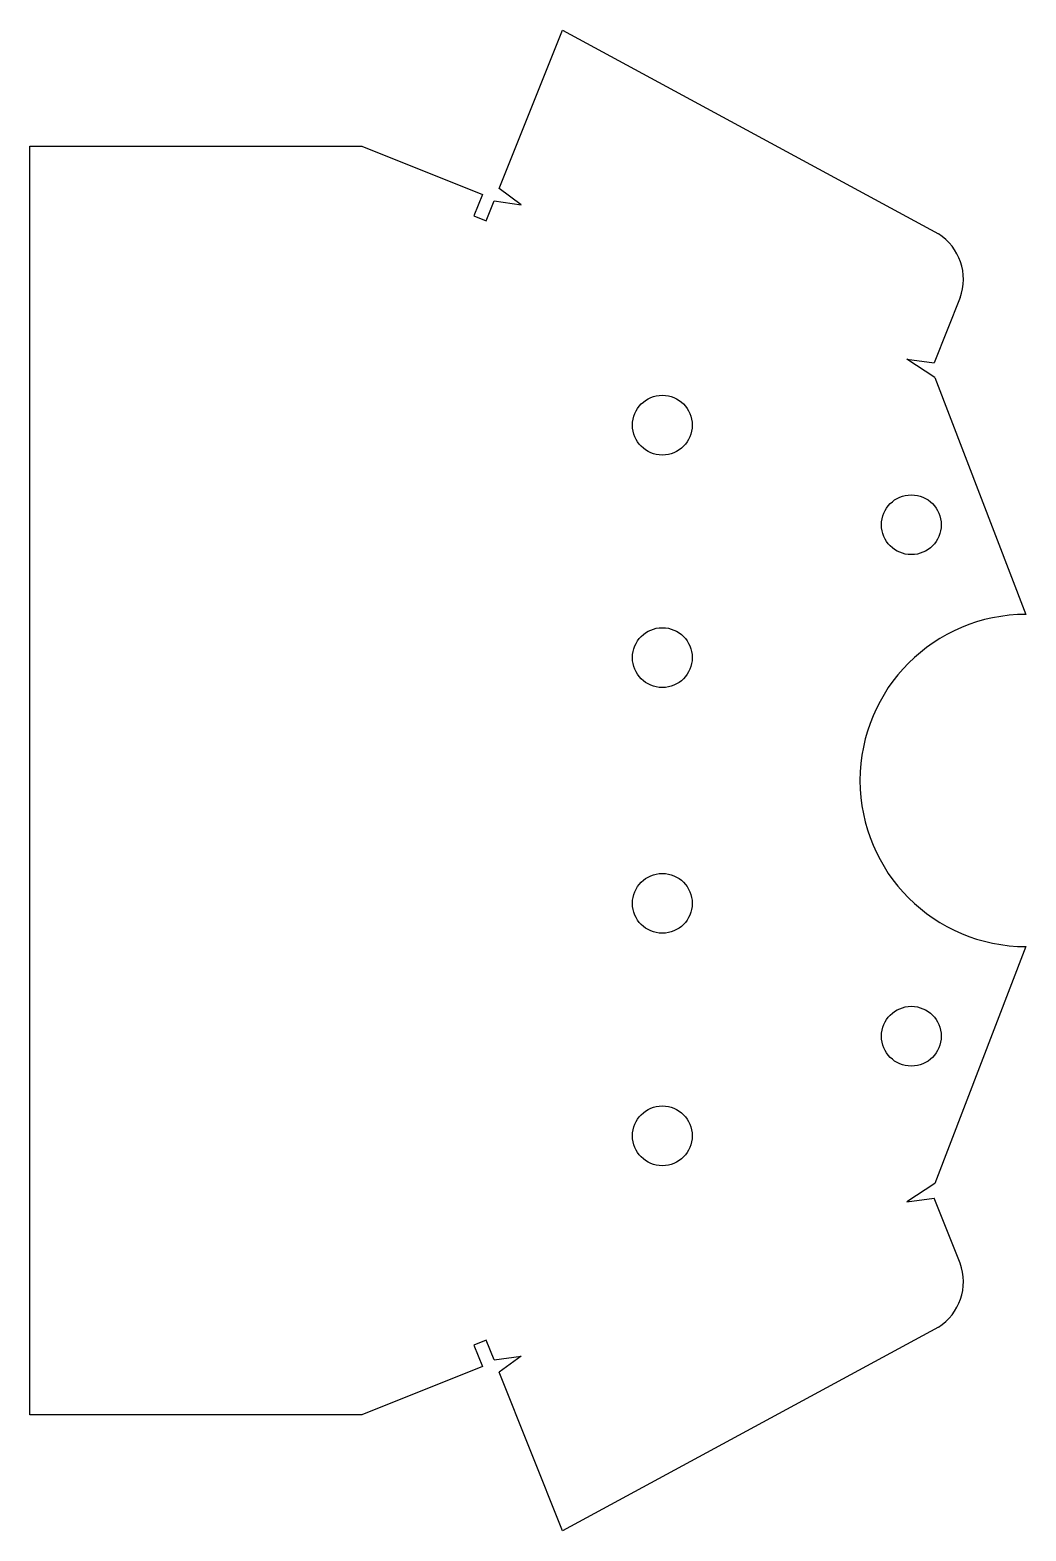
# Model space of a CAD drawing. Extents: x -410 to -110, y -1080 to -628.
import ezdxf

# ---------------------------------------------------------------- set-up
doc = ezdxf.new("R2010")
doc.units = 0
doc.layers.get('0').update_dxf_attribs({"linetype": 'CONTINUOUS'})

msp = doc.modelspace()

# ---------------------------------------------------------------- linework, layer by layer
for p, q in [((-268.77, -675.61), (-249.66, -627.84)), ((-249.66, -627.84), (-136.44, -689.24)), ((-410.05, -1044.81), (-410.05, -662.81)), ((-410.05, -662.81), (-310.05, -662.81)), ((-310.05, -662.81), (-273.76, -677.33)), ((-273.76, -677.33), (-276.36, -683.83)), ((-262.08, -680.44), (-268.77, -675.61)), ((-272.65, -685.31), (-270.25, -679.32)), ((-270.25, -679.32), (-262.08, -680.44)), ((-276.36, -683.83), (-272.65, -685.31)), ((-129.9, -708.43), (-137.74, -728.02)), ((-137.5, -732.42), (-145.91, -726.91)), ((-145.91, -726.91), (-137.74, -728.02)), ((-137.5, -732.42), (-110.05, -803.81)), ((-110.05, -903.81), (-137.5, -975.2)), ((-137.5, -975.2), (-145.91, -980.72)), ((-145.91, -980.72), (-137.74, -979.6)), ((-129.9, -999.19), (-137.74, -979.6)), ((-136.44, -1018.39), (-249.66, -1079.78)), ((-272.65, -1022.31), (-276.36, -1023.8)), ((-276.36, -1023.8), (-273.76, -1030.3)), ((-270.25, -1028.3), (-272.65, -1022.31)), ((-273.76, -1030.3), (-310.05, -1044.81)), ((-270.25, -1028.3), (-262.08, -1027.19)), ((-262.08, -1027.19), (-268.77, -1032.01)), ((-249.66, -1079.78), (-268.77, -1032.01)), ((-310.05, -1044.81), (-410.05, -1044.81))]:
    msp.add_line(p, q)
for centre in [(-219.58, -746.81), (-144.58, -776.81), (-219.58, -816.81), (-219.58, -890.81), (-144.58, -930.81), (-219.58, -960.81)]:
    msp.add_circle(centre, 9)
for centre, radius, start, end in [((-144.94, -702.84), 16.04, 339.602, 58.0278), ((-110.05, -853.81), 50, 90, 270), ((-144.94, -1004.78), 16.04, 301.9722, 20.398)]:
    msp.add_arc(centre, radius, start, end)

doc.saveas('drawing.dxf')
